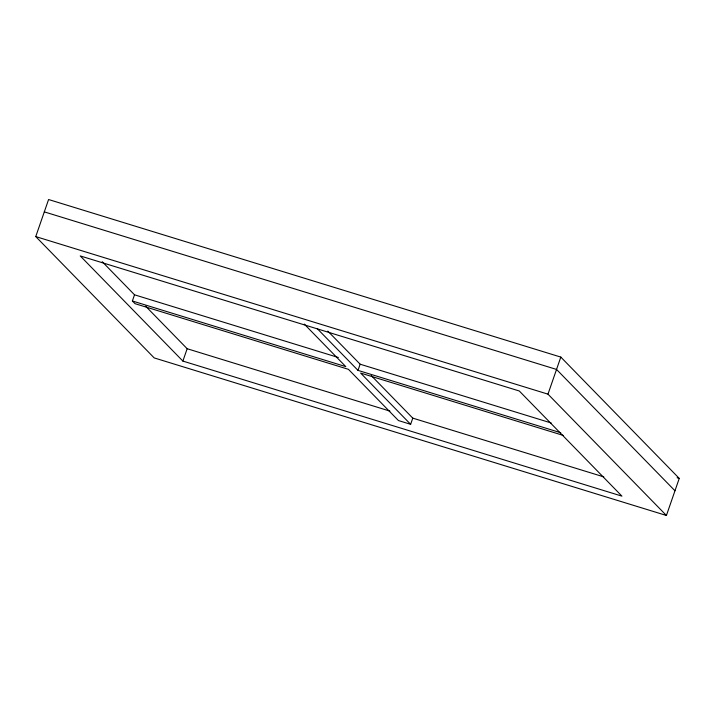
<?xml version="1.0" encoding="UTF-8"?>
<svg xmlns="http://www.w3.org/2000/svg" width="715" height="715" viewBox="0 0 715 715"><rect width="100%" height="100%" fill="white"/><g stroke="black" fill="none" stroke-linecap="round" stroke-linejoin="round"><path stroke-width="1.07" d="M35.75 236.585L48.584 199.521L560.81 357.089L679.25 478.415L666.416 515.479L154.19 357.911L35.75 236.585L547.976 394.153L666.416 515.479M371.237 375.572L412.778 418.132L410.642 424.308L398.443 420.554L348.437 369.324L135.01 303.669L132.382 300.979L134.518 294.803L102.209 261.699M182.879 361.075L80.232 255.925L519.287 390.989L621.934 496.139L182.879 361.075L187.16 348.723L145.61 306.163M560.766 432.754L358.001 370.379L360.146 364.203L327.828 331.108M547.976 394.153L560.81 357.089M44.303 211.872L556.538 369.441L674.969 490.776M134.518 294.803L338.347 357.5M360.146 364.203L551.158 422.967M132.382 300.979L345.81 366.634L304.268 324.074M563.393 435.453L360.637 373.078L410.642 424.308M677.114 477.763L679.25 478.415M187.16 348.723L389.916 411.098M412.778 418.132L603.8 476.887M317.228 328.614L358.001 370.379"/></g></svg>
